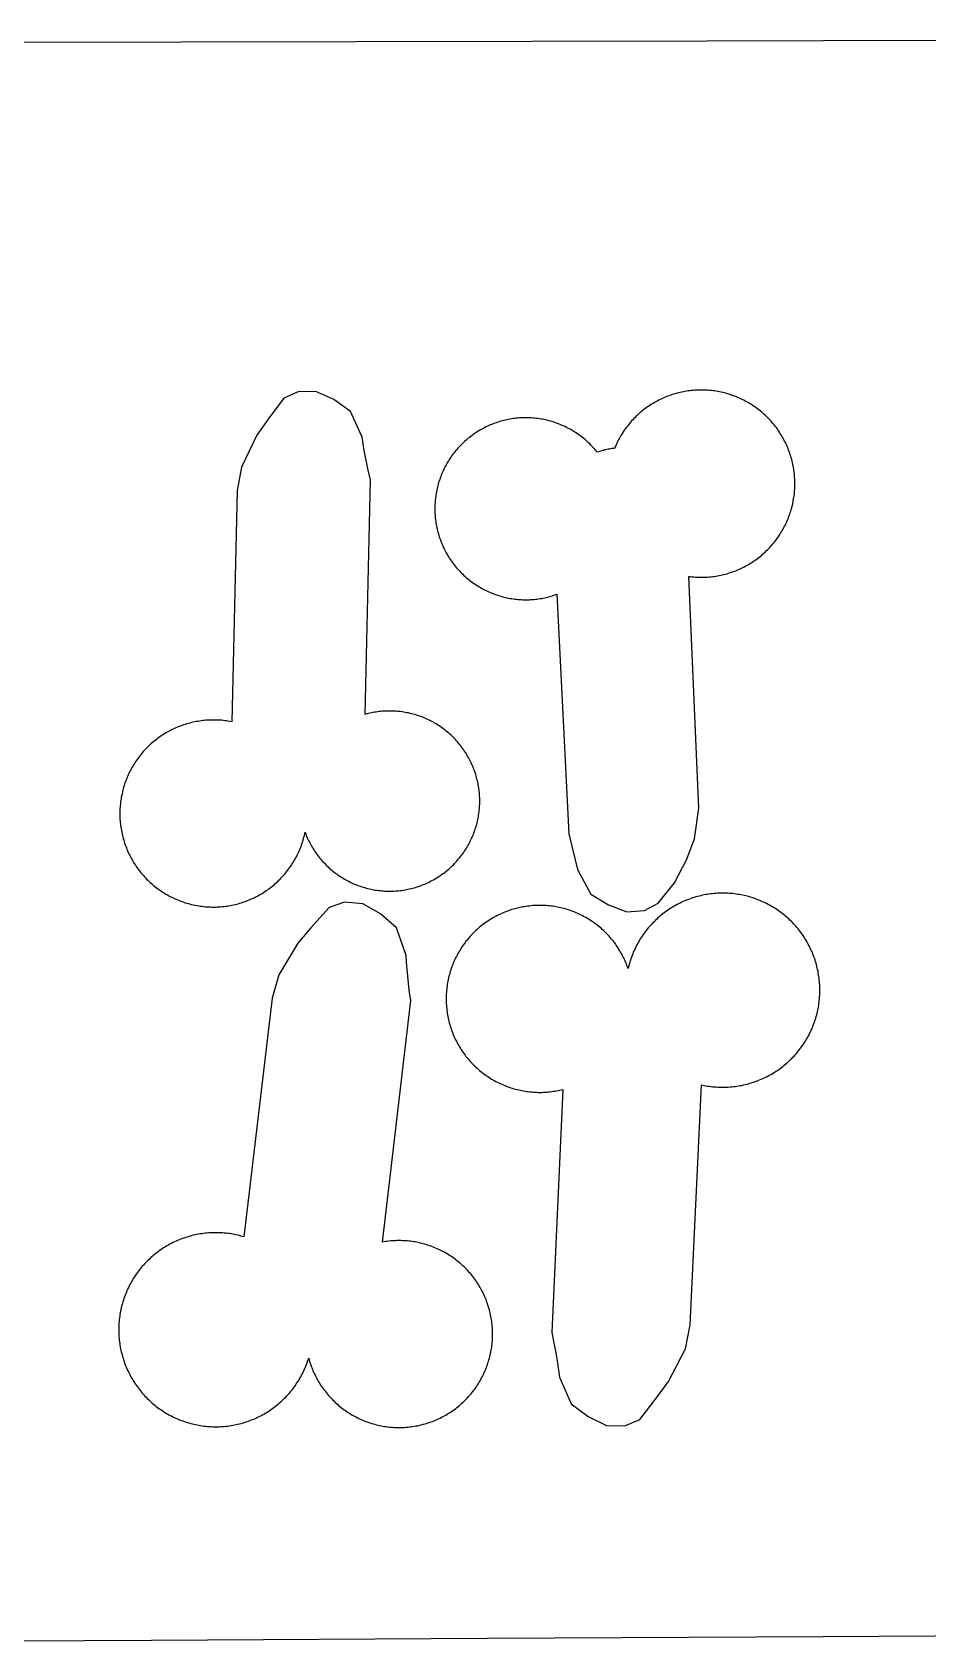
# Model space of a CAD drawing. Extents: x -246 to 246, y -104 to 199.
# Drawn here: x -125.99 to -113.7, y 133.58 to 155.68 of the extents above; entities that cross this region are included whole.
import ezdxf

# ---------------------------------------------------------------- set-up
doc = ezdxf.new("R2010")
doc.units = 0
doc.layers.add('Add_Red', color=1, linetype='Continuous')
doc.layers.add('Outline_Red', color=1, linetype='Continuous')

msp = doc.modelspace()

# ---------------------------------------------------------------- linework, layer by layer
at = {"layer": 'Add_Red'}
for points in [[(-117.585, 143.622), (-117.396, 143.721), (-117.175, 144.002), (-117.008, 144.318), (-116.9, 144.606), (-116.841, 145.03), (-116.975, 148.21), (-116.952, 148.207), (-116.93, 148.205), (-116.908, 148.203), (-116.885, 148.201), (-116.863, 148.2), (-116.84, 148.199), (-116.806, 148.199), (-116.784, 148.199), (-116.761, 148.199), (-116.739, 148.2), (-116.716, 148.202), (-116.694, 148.204), (-116.672, 148.206), (-116.649, 148.208), (-116.627, 148.211), (-116.605, 148.215), (-116.583, 148.218), (-116.561, 148.222), (-116.539, 148.227), (-116.517, 148.232), (-116.495, 148.237), (-116.473, 148.242), (-116.452, 148.248), (-116.43, 148.255), (-116.409, 148.262), (-116.387, 148.269), (-116.366, 148.276), (-116.345, 148.284), (-116.324, 148.292), (-116.304, 148.301), (-116.283, 148.31), (-116.263, 148.319), (-116.242, 148.329), (-116.222, 148.339), (-116.202, 148.349), (-116.183, 148.36), (-116.163, 148.371), (-116.144, 148.382), (-116.125, 148.394), (-116.106, 148.406), (-116.087, 148.418), (-116.069, 148.431), (-116.05, 148.444), (-116.032, 148.458), (-116.015, 148.471), (-115.997, 148.485), (-115.98, 148.499), (-115.963, 148.514), (-115.946, 148.529), (-115.929, 148.544), (-115.913, 148.56), (-115.897, 148.575), (-115.881, 148.591), (-115.866, 148.608), (-115.851, 148.624), (-115.836, 148.641), (-115.821, 148.658), (-115.807, 148.675), (-115.793, 148.693), (-115.779, 148.711), (-115.766, 148.729), (-115.753, 148.747), (-115.74, 148.765), (-115.728, 148.784), (-115.716, 148.803), (-115.704, 148.822), (-115.693, 148.841), (-115.682, 148.861), (-115.671, 148.881), (-115.661, 148.901), (-115.651, 148.921), (-115.641, 148.941), (-115.632, 148.961), (-115.623, 148.982), (-115.614, 149.003), (-115.606, 149.024), (-115.598, 149.045), (-115.59, 149.066), (-115.583, 149.087), (-115.577, 149.108), (-115.57, 149.13), (-115.564, 149.152), (-115.559, 149.173), (-115.55, 149.208), (-115.546, 149.23), (-115.542, 149.252), (-115.538, 149.274), (-115.534, 149.297), (-115.531, 149.319), (-115.528, 149.341), (-115.526, 149.363), (-115.524, 149.386), (-115.523, 149.408), (-115.522, 149.431), (-115.521, 149.453), (-115.52, 149.484), (-115.521, 149.507), (-115.521, 149.529), (-115.522, 149.552), (-115.524, 149.574), (-115.525, 149.596), (-115.527, 149.619), (-115.53, 149.641), (-115.533, 149.663), (-115.536, 149.685), (-115.54, 149.708), (-115.544, 149.73), (-115.548, 149.752), (-115.553, 149.773), (-115.559, 149.795), (-115.564, 149.817), (-115.57, 149.839), (-115.577, 149.86), (-115.583, 149.882), (-115.59, 149.903), (-115.598, 149.924), (-115.606, 149.945), (-115.614, 149.966), (-115.623, 149.987), (-115.632, 150.007), (-115.641, 150.028), (-115.651, 150.048), (-115.661, 150.068), (-115.671, 150.088), (-115.682, 150.108), (-115.693, 150.127), (-115.704, 150.146), (-115.716, 150.166), (-115.728, 150.184), (-115.74, 150.203), (-115.753, 150.222), (-115.766, 150.24), (-115.779, 150.258), (-115.793, 150.276), (-115.807, 150.293), (-115.821, 150.311), (-115.836, 150.328), (-115.851, 150.345), (-115.866, 150.361), (-115.881, 150.377), (-115.897, 150.393), (-115.913, 150.409), (-115.929, 150.425), (-115.946, 150.44), (-115.963, 150.455), (-115.98, 150.469), (-115.997, 150.483), (-116.015, 150.497), (-116.032, 150.511), (-116.05, 150.524), (-116.069, 150.537), (-116.087, 150.55), (-116.106, 150.562), (-116.125, 150.575), (-116.144, 150.586), (-116.163, 150.598), (-116.183, 150.609), (-116.202, 150.619), (-116.222, 150.63), (-116.242, 150.64), (-116.263, 150.649), (-116.283, 150.659), (-116.304, 150.668), (-116.324, 150.676), (-116.345, 150.684), (-116.366, 150.692), (-116.387, 150.7), (-116.425, 150.712), (-116.446, 150.718), (-116.468, 150.725), (-116.489, 150.73), (-116.511, 150.736), (-116.533, 150.741), (-116.555, 150.745), (-116.577, 150.749), (-116.599, 150.753), (-116.621, 150.757), (-116.644, 150.76), (-116.666, 150.762), (-116.688, 150.764), (-116.711, 150.766), (-116.733, 150.768), (-116.755, 150.769), (-116.778, 150.77), (-116.806, 150.77), (-116.828, 150.77), (-116.851, 150.769), (-116.873, 150.768), (-116.896, 150.767), (-116.918, 150.765), (-116.94, 150.763), (-116.963, 150.76), (-116.985, 150.757), (-117.007, 150.754), (-117.029, 150.75), (-117.051, 150.746), (-117.073, 150.742), (-117.095, 150.737), (-117.117, 150.732), (-117.139, 150.726), (-117.16, 150.72), (-117.182, 150.714), (-117.203, 150.707), (-117.225, 150.7), (-117.246, 150.692), (-117.267, 150.684), (-117.288, 150.676), (-117.308, 150.668), (-117.329, 150.659), (-117.349, 150.649), (-117.37, 150.64), (-117.39, 150.63), (-117.41, 150.619), (-117.429, 150.609), (-117.449, 150.598), (-117.468, 150.586), (-117.487, 150.575), (-117.506, 150.562), (-117.525, 150.55), (-117.543, 150.537), (-117.562, 150.524), (-117.58, 150.511), (-117.598, 150.497), (-117.615, 150.483), (-117.632, 150.469), (-117.649, 150.455), (-117.666, 150.44), (-117.683, 150.425), (-117.699, 150.409), (-117.715, 150.393), (-117.731, 150.377), (-117.746, 150.361), (-117.761, 150.345), (-117.776, 150.328), (-117.791, 150.311), (-117.805, 150.293), (-117.819, 150.276), (-117.833, 150.258), (-117.846, 150.24), (-117.859, 150.222), (-117.872, 150.203), (-117.884, 150.184), (-117.896, 150.166), (-117.908, 150.146), (-117.919, 150.127), (-117.93, 150.108), (-117.941, 150.088), (-117.952, 150.068), (-117.962, 150.048), (-117.971, 150.028), (-117.98, 150.007), (-117.997, 149.968), (-118.014, 149.967), (-118.032, 149.965), (-118.049, 149.962), (-118.066, 149.96), (-118.084, 149.957), (-118.101, 149.953), (-118.118, 149.95), (-118.135, 149.946), (-118.152, 149.942), (-118.169, 149.937), (-118.186, 149.932), (-118.202, 149.927), (-118.235, 149.917), (-118.248, 149.934), (-118.262, 149.95), (-118.277, 149.967), (-118.291, 149.983), (-118.306, 149.999), (-118.321, 150.015), (-118.337, 150.03), (-118.352, 150.045), (-118.368, 150.06), (-118.385, 150.075), (-118.401, 150.089), (-118.418, 150.103), (-118.435, 150.117), (-118.452, 150.13), (-118.469, 150.143), (-118.487, 150.156), (-118.505, 150.169), (-118.523, 150.181), (-118.541, 150.193), (-118.56, 150.204), (-118.578, 150.216), (-118.597, 150.227), (-118.616, 150.237), (-118.635, 150.247), (-118.655, 150.257), (-118.674, 150.267), (-118.694, 150.276), (-118.714, 150.285), (-118.734, 150.294), (-118.754, 150.302), (-118.775, 150.31), (-118.795, 150.317), (-118.816, 150.324), (-118.837, 150.331), (-118.857, 150.337), (-118.878, 150.343), (-118.899, 150.349), (-118.921, 150.354), (-118.942, 150.359), (-118.963, 150.364), (-118.985, 150.368), (-119.006, 150.372), (-119.028, 150.375), (-119.049, 150.378), (-119.071, 150.381), (-119.093, 150.383), (-119.114, 150.385), (-119.136, 150.387), (-119.158, 150.388), (-119.18, 150.389), (-119.213, 150.389), (-119.235, 150.389), (-119.257, 150.388), (-119.279, 150.387), (-119.3, 150.386), (-119.322, 150.384), (-119.344, 150.382), (-119.365, 150.38), (-119.387, 150.377), (-119.409, 150.374), (-119.43, 150.37), (-119.452, 150.366), (-119.473, 150.362), (-119.494, 150.357), (-119.515, 150.352), (-119.537, 150.346), (-119.558, 150.341), (-119.578, 150.334), (-119.599, 150.328), (-119.62, 150.321), (-119.64, 150.314), (-119.661, 150.306), (-119.681, 150.298), (-119.701, 150.29), (-119.721, 150.281), (-119.741, 150.272), (-119.761, 150.263), (-119.78, 150.253), (-119.8, 150.243), (-119.819, 150.232), (-119.838, 150.222), (-119.857, 150.21), (-119.88, 150.196), (-119.899, 150.184), (-119.917, 150.172), (-119.935, 150.16), (-119.952, 150.147), (-119.97, 150.134), (-119.987, 150.12), (-120.004, 150.107), (-120.021, 150.093), (-120.037, 150.079), (-120.054, 150.064), (-120.07, 150.049), (-120.085, 150.034), (-120.101, 150.019), (-120.116, 150.003), (-120.131, 149.987), (-120.146, 149.971), (-120.16, 149.955), (-120.174, 149.938), (-120.188, 149.921), (-120.201, 149.904), (-120.215, 149.887), (-120.227, 149.869), (-120.24, 149.851), (-120.252, 149.833), (-120.264, 149.815), (-120.276, 149.797), (-120.287, 149.778), (-120.298, 149.759), (-120.309, 149.74), (-120.319, 149.721), (-120.329, 149.701), (-120.339, 149.682), (-120.348, 149.662), (-120.357, 149.642), (-120.366, 149.622), (-120.374, 149.602), (-120.382, 149.582), (-120.389, 149.561), (-120.396, 149.541), (-120.403, 149.52), (-120.41, 149.499), (-120.416, 149.478), (-120.422, 149.457), (-120.427, 149.436), (-120.432, 149.415), (-120.437, 149.393), (-120.441, 149.372), (-120.445, 149.351), (-120.448, 149.329), (-120.451, 149.307), (-120.454, 149.286), (-120.456, 149.264), (-120.458, 149.242), (-120.46, 149.221), (-120.461, 149.199), (-120.462, 149.177), (-120.463, 149.139), (-120.462, 149.118), (-120.462, 149.096), (-120.461, 149.074), (-120.46, 149.052), (-120.458, 149.031), (-120.456, 149.009), (-120.453, 148.987), (-120.45, 148.966), (-120.447, 148.944), (-120.444, 148.923), (-120.44, 148.901), (-120.435, 148.88), (-120.431, 148.858), (-120.426, 148.837), (-120.42, 148.816), (-120.414, 148.795), (-120.408, 148.774), (-120.401, 148.753), (-120.395, 148.733), (-120.387, 148.712), (-120.38, 148.692), (-120.372, 148.671), (-120.363, 148.651), (-120.355, 148.631), (-120.346, 148.611), (-120.335, 148.59), (-120.326, 148.571), (-120.315, 148.551), (-120.305, 148.532), (-120.294, 148.513), (-120.283, 148.494), (-120.272, 148.476), (-120.26, 148.457), (-120.248, 148.439), (-120.236, 148.421), (-120.223, 148.404), (-120.21, 148.386), (-120.197, 148.369), (-120.183, 148.352), (-120.169, 148.335), (-120.155, 148.318), (-120.14, 148.302), (-120.126, 148.286), (-120.111, 148.27), (-120.095, 148.255), (-120.08, 148.239), (-120.064, 148.224), (-120.048, 148.21), (-120.031, 148.195), (-120.015, 148.181), (-119.998, 148.167), (-119.981, 148.154), (-119.964, 148.14), (-119.946, 148.128), (-119.928, 148.115), (-119.91, 148.103), (-119.892, 148.091), (-119.874, 148.079), (-119.855, 148.068), (-119.836, 148.056), (-119.817, 148.046), (-119.798, 148.035), (-119.779, 148.025), (-119.759, 148.016), (-119.74, 148.006), (-119.72, 147.997), (-119.7, 147.989), (-119.679, 147.98), (-119.659, 147.972), (-119.639, 147.965), (-119.618, 147.957), (-119.597, 147.951), (-119.577, 147.944), (-119.556, 147.938), (-119.535, 147.932), (-119.514, 147.927), (-119.492, 147.922), (-119.471, 147.917), (-119.45, 147.913), (-119.428, 147.909), (-119.407, 147.905), (-119.385, 147.902), (-119.364, 147.899), (-119.342, 147.897), (-119.32, 147.895), (-119.298, 147.893), (-119.277, 147.892), (-119.255, 147.891), (-119.213, 147.89), (-119.191, 147.89), (-119.17, 147.891), (-119.148, 147.892), (-119.126, 147.893), (-119.104, 147.895), (-119.083, 147.897), (-119.061, 147.899), (-119.039, 147.902), (-119.018, 147.905), (-118.996, 147.909), (-118.975, 147.913), (-118.953, 147.917), (-118.932, 147.922), (-118.911, 147.927), (-118.89, 147.933), (-118.869, 147.938), (-118.848, 147.945), (-118.827, 147.951), (-118.788, 147.965), (-118.625, 144.674), (-118.505, 144.186), (-118.32, 143.848), (-118.081, 143.698), (-117.828, 143.603), (-117.585, 143.622)], [(-123.47, 143.67), (-123.448, 143.671), (-123.425, 143.672), (-123.403, 143.674), (-123.38, 143.676), (-123.358, 143.678), (-123.336, 143.681), (-123.314, 143.684), (-123.292, 143.687), (-123.27, 143.691), (-123.248, 143.695), (-123.226, 143.7), (-123.204, 143.705), (-123.182, 143.71), (-123.16, 143.716), (-123.139, 143.722), (-123.117, 143.729), (-123.096, 143.736), (-123.075, 143.743), (-123.054, 143.751), (-123.033, 143.759), (-123.012, 143.767), (-122.991, 143.776), (-122.971, 143.785), (-122.951, 143.794), (-122.93, 143.804), (-122.91, 143.814), (-122.891, 143.825), (-122.871, 143.836), (-122.852, 143.847), (-122.832, 143.858), (-122.813, 143.87), (-122.794, 143.882), (-122.776, 143.895), (-122.757, 143.908), (-122.739, 143.921), (-122.721, 143.934), (-122.704, 143.948), (-122.686, 143.962), (-122.669, 143.976), (-122.652, 143.991), (-122.635, 144.006), (-122.619, 144.021), (-122.603, 144.037), (-122.587, 144.053), (-122.571, 144.069), (-122.556, 144.085), (-122.541, 144.102), (-122.526, 144.119), (-122.512, 144.136), (-122.498, 144.153), (-122.484, 144.171), (-122.47, 144.189), (-122.457, 144.207), (-122.444, 144.225), (-122.432, 144.244), (-122.42, 144.263), (-122.408, 144.282), (-122.396, 144.301), (-122.385, 144.32), (-122.374, 144.34), (-122.363, 144.36), (-122.353, 144.38), (-122.343, 144.4), (-122.334, 144.42), (-122.325, 144.44), (-122.316, 144.461), (-122.308, 144.482), (-122.299, 144.503), (-122.292, 144.524), (-122.284, 144.545), (-122.277, 144.566), (-122.271, 144.588), (-122.265, 144.609), (-122.259, 144.631), (-122.253, 144.653), (-122.248, 144.674), (-122.244, 144.696), (-122.23, 144.662), (-122.222, 144.642), (-122.213, 144.622), (-122.204, 144.602), (-122.195, 144.583), (-122.185, 144.563), (-122.175, 144.544), (-122.165, 144.525), (-122.155, 144.507), (-122.144, 144.488), (-122.132, 144.47), (-122.121, 144.451), (-122.109, 144.433), (-122.097, 144.416), (-122.084, 144.398), (-122.071, 144.381), (-122.058, 144.363), (-122.045, 144.347), (-122.031, 144.33), (-122.017, 144.313), (-122.003, 144.297), (-121.988, 144.281), (-121.973, 144.266), (-121.958, 144.25), (-121.943, 144.235), (-121.927, 144.22), (-121.911, 144.206), (-121.895, 144.191), (-121.878, 144.177), (-121.862, 144.164), (-121.845, 144.15), (-121.828, 144.137), (-121.81, 144.124), (-121.793, 144.112), (-121.775, 144.099), (-121.757, 144.088), (-121.739, 144.076), (-121.72, 144.065), (-121.702, 144.054), (-121.683, 144.043), (-121.664, 144.033), (-121.645, 144.023), (-121.626, 144.013), (-121.606, 144.004), (-121.586, 143.995), (-121.567, 143.986), (-121.547, 143.978), (-121.527, 143.97), (-121.506, 143.963), (-121.486, 143.955), (-121.465, 143.949), (-121.445, 143.942), (-121.424, 143.936), (-121.403, 143.93), (-121.382, 143.925), (-121.361, 143.92), (-121.34, 143.915), (-121.319, 143.911), (-121.298, 143.907), (-121.277, 143.903), (-121.255, 143.9), (-121.234, 143.897), (-121.213, 143.895), (-121.191, 143.893), (-121.17, 143.891), (-121.148, 143.89), (-121.126, 143.889), (-121.105, 143.888), (-121.083, 143.888), (-121.046, 143.889), (-121.024, 143.889), (-121.003, 143.891), (-120.981, 143.892), (-120.96, 143.894), (-120.938, 143.897), (-120.917, 143.899), (-120.895, 143.902), (-120.874, 143.906), (-120.853, 143.91), (-120.832, 143.914), (-120.811, 143.918), (-120.79, 143.923), (-120.769, 143.929), (-120.748, 143.934), (-120.727, 143.94), (-120.706, 143.947), (-120.686, 143.954), (-120.66, 143.963), (-120.64, 143.97), (-120.62, 143.978), (-120.6, 143.986), (-120.58, 143.995), (-120.56, 144.004), (-120.541, 144.013), (-120.522, 144.023), (-120.502, 144.033), (-120.483, 144.043), (-120.465, 144.054), (-120.446, 144.065), (-120.428, 144.076), (-120.409, 144.088), (-120.391, 144.099), (-120.374, 144.112), (-120.356, 144.124), (-120.339, 144.137), (-120.322, 144.15), (-120.305, 144.164), (-120.288, 144.177), (-120.272, 144.191), (-120.255, 144.206), (-120.24, 144.22), (-120.224, 144.235), (-120.208, 144.25), (-120.193, 144.266), (-120.178, 144.281), (-120.164, 144.297), (-120.15, 144.313), (-120.136, 144.33), (-120.122, 144.347), (-120.108, 144.363), (-120.095, 144.381), (-120.082, 144.398), (-120.07, 144.416), (-120.058, 144.433), (-120.046, 144.451), (-120.034, 144.47), (-120.023, 144.488), (-120.012, 144.507), (-120.001, 144.525), (-119.991, 144.544), (-119.981, 144.563), (-119.971, 144.583), (-119.962, 144.602), (-119.953, 144.622), (-119.944, 144.642), (-119.936, 144.662), (-119.928, 144.682), (-119.921, 144.702), (-119.914, 144.722), (-119.907, 144.743), (-119.9, 144.763), (-119.894, 144.784), (-119.888, 144.805), (-119.883, 144.826), (-119.878, 144.847), (-119.873, 144.868), (-119.869, 144.889), (-119.865, 144.91), (-119.861, 144.932), (-119.858, 144.953), (-119.855, 144.974), (-119.853, 144.996), (-119.851, 145.017), (-119.849, 145.039), (-119.848, 145.06), (-119.847, 145.082), (-119.846, 145.103), (-119.846, 145.125), (-119.846, 145.151), (-119.847, 145.172), (-119.848, 145.194), (-119.849, 145.216), (-119.851, 145.237), (-119.853, 145.259), (-119.856, 145.28), (-119.859, 145.301), (-119.862, 145.323), (-119.866, 145.344), (-119.87, 145.365), (-119.874, 145.386), (-119.879, 145.407), (-119.884, 145.428), (-119.889, 145.449), (-119.895, 145.47), (-119.901, 145.491), (-119.914, 145.528), (-119.921, 145.548), (-119.928, 145.568), (-119.936, 145.588), (-119.944, 145.608), (-119.953, 145.628), (-119.962, 145.648), (-119.971, 145.667), (-119.981, 145.687), (-119.991, 145.706), (-120.001, 145.725), (-120.012, 145.744), (-120.023, 145.762), (-120.034, 145.781), (-120.046, 145.799), (-120.058, 145.817), (-120.07, 145.835), (-120.082, 145.852), (-120.095, 145.869), (-120.108, 145.887), (-120.122, 145.904), (-120.136, 145.92), (-120.15, 145.937), (-120.164, 145.953), (-120.178, 145.969), (-120.193, 145.984), (-120.208, 146), (-120.224, 146.015), (-120.24, 146.03), (-120.255, 146.044), (-120.272, 146.059), (-120.288, 146.073), (-120.305, 146.086), (-120.322, 146.1), (-120.339, 146.113), (-120.356, 146.126), (-120.374, 146.138), (-120.391, 146.151), (-120.409, 146.162), (-120.428, 146.174), (-120.446, 146.185), (-120.465, 146.196), (-120.483, 146.207), (-120.502, 146.217), (-120.522, 146.227), (-120.541, 146.237), (-120.56, 146.246), (-120.58, 146.255), (-120.6, 146.264), (-120.62, 146.272), (-120.64, 146.28), (-120.66, 146.287), (-120.68, 146.295), (-120.701, 146.302), (-120.722, 146.308), (-120.742, 146.314), (-120.763, 146.32), (-120.784, 146.325), (-120.805, 146.33), (-120.826, 146.335), (-120.847, 146.339), (-120.868, 146.343), (-120.89, 146.347), (-120.911, 146.35), (-120.932, 146.353), (-120.954, 146.355), (-120.975, 146.357), (-120.997, 146.359), (-121.018, 146.36), (-121.04, 146.361), (-121.062, 146.362), (-121.083, 146.362), (-121.119, 146.362), (-121.141, 146.361), (-121.162, 146.36), (-121.184, 146.358), (-121.205, 146.356), (-121.227, 146.354), (-121.248, 146.351), (-121.269, 146.348), (-121.291, 146.345), (-121.312, 146.341), (-121.333, 146.337), (-121.354, 146.332), (-121.375, 146.327), (-121.396, 146.322), (-121.417, 146.316), (-121.344, 149.535), (-121.377, 149.67), (-121.397, 149.76), (-121.415, 149.85), (-121.431, 149.941), (-121.446, 150.032), (-121.46, 150.123), (-121.622, 150.473), (-121.85, 150.638), (-122.096, 150.75), (-122.34, 150.747), (-122.535, 150.66), (-122.75, 150.37), (-122.904, 150.15), (-123.116, 149.71), (-123.174, 149.392), (-123.25, 146.214), (-123.279, 146.219), (-123.301, 146.223), (-123.323, 146.226), (-123.345, 146.229), (-123.368, 146.231), (-123.39, 146.234), (-123.412, 146.235), (-123.435, 146.237), (-123.457, 146.238), (-123.479, 146.238), (-123.502, 146.238), (-123.538, 146.238), (-123.56, 146.237), (-123.582, 146.236), (-123.605, 146.234), (-123.627, 146.232), (-123.649, 146.23), (-123.672, 146.227), (-123.694, 146.224), (-123.716, 146.22), (-123.738, 146.217), (-123.76, 146.212), (-123.782, 146.208), (-123.804, 146.202), (-123.825, 146.197), (-123.847, 146.191), (-123.869, 146.185), (-123.89, 146.178), (-123.911, 146.171), (-123.933, 146.164), (-123.954, 146.156), (-123.975, 146.148), (-123.995, 146.14), (-124.016, 146.131), (-124.036, 146.122), (-124.057, 146.112), (-124.077, 146.103), (-124.097, 146.092), (-124.117, 146.082), (-124.136, 146.071), (-124.155, 146.06), (-124.175, 146.048), (-124.194, 146.036), (-124.212, 146.024), (-124.231, 146.011), (-124.249, 145.998), (-124.267, 145.985), (-124.285, 145.972), (-124.303, 145.958), (-124.32, 145.944), (-124.338, 145.929), (-124.354, 145.915), (-124.371, 145.9), (-124.387, 145.884), (-124.403, 145.869), (-124.419, 145.853), (-124.435, 145.837), (-124.45, 145.82), (-124.465, 145.804), (-124.48, 145.787), (-124.494, 145.769), (-124.508, 145.752), (-124.522, 145.734), (-124.535, 145.716), (-124.549, 145.698), (-124.561, 145.68), (-124.574, 145.661), (-124.586, 145.642), (-124.598, 145.623), (-124.609, 145.604), (-124.621, 145.585), (-124.631, 145.565), (-124.642, 145.545), (-124.652, 145.525), (-124.662, 145.505), (-124.671, 145.485), (-124.68, 145.464), (-124.689, 145.444), (-124.697, 145.423), (-124.705, 145.402), (-124.713, 145.381), (-124.72, 145.36), (-124.727, 145.338), (-124.734, 145.317), (-124.74, 145.295), (-124.746, 145.274), (-124.751, 145.252), (-124.756, 145.23), (-124.761, 145.208), (-124.767, 145.177), (-124.77, 145.155), (-124.774, 145.133), (-124.776, 145.111), (-124.779, 145.088), (-124.781, 145.066), (-124.783, 145.044), (-124.784, 145.021), (-124.785, 144.999), (-124.786, 144.977), (-124.786, 144.954), (-124.786, 144.92), (-124.785, 144.898), (-124.784, 144.876), (-124.782, 144.853), (-124.78, 144.831), (-124.778, 144.809), (-124.775, 144.786), (-124.772, 144.764), (-124.768, 144.742), (-124.764, 144.72), (-124.76, 144.698), (-124.756, 144.676), (-124.751, 144.654), (-124.745, 144.632), (-124.739, 144.611), (-124.733, 144.589), (-124.727, 144.568), (-124.72, 144.547), (-124.712, 144.525), (-124.705, 144.504), (-124.697, 144.483), (-124.688, 144.463), (-124.679, 144.442), (-124.67, 144.421), (-124.661, 144.401), (-124.651, 144.381), (-124.641, 144.361), (-124.63, 144.341), (-124.619, 144.322), (-124.608, 144.302), (-124.597, 144.283), (-124.585, 144.264), (-124.573, 144.245), (-124.56, 144.227), (-124.547, 144.208), (-124.534, 144.19), (-124.521, 144.172), (-124.507, 144.155), (-124.493, 144.137), (-124.478, 144.12), (-124.463, 144.103), (-124.448, 144.086), (-124.433, 144.07), (-124.418, 144.054), (-124.402, 144.038), (-124.386, 144.023), (-124.369, 144.007), (-124.353, 143.992), (-124.336, 143.978), (-124.319, 143.963), (-124.301, 143.949), (-124.283, 143.935), (-124.266, 143.922), (-124.247, 143.909), (-124.229, 143.896), (-124.21, 143.883), (-124.192, 143.871), (-124.173, 143.859), (-124.153, 143.848), (-124.134, 143.836), (-124.114, 143.826), (-124.095, 143.815), (-124.075, 143.805), (-124.054, 143.795), (-124.034, 143.786), (-124.014, 143.776), (-123.993, 143.768), (-123.972, 143.759), (-123.951, 143.751), (-123.93, 143.744), (-123.909, 143.736), (-123.888, 143.729), (-123.866, 143.723), (-123.845, 143.717), (-123.823, 143.711), (-123.801, 143.705), (-123.78, 143.7), (-123.758, 143.696), (-123.725, 143.689), (-123.703, 143.686), (-123.68, 143.682), (-123.658, 143.68), (-123.636, 143.677), (-123.614, 143.675), (-123.591, 143.673), (-123.569, 143.672), (-123.547, 143.671), (-123.524, 143.67), (-123.502, 143.67), (-123.47, 143.67)], [(-120.924, 136.522), (-120.901, 136.523), (-120.879, 136.524), (-120.856, 136.526), (-120.834, 136.527), (-120.812, 136.53), (-120.79, 136.532), (-120.767, 136.535), (-120.745, 136.539), (-120.723, 136.543), (-120.701, 136.547), (-120.679, 136.552), (-120.657, 136.557), (-120.621, 136.566), (-120.6, 136.572), (-120.578, 136.578), (-120.557, 136.585), (-120.536, 136.592), (-120.515, 136.599), (-120.494, 136.607), (-120.473, 136.615), (-120.452, 136.624), (-120.431, 136.633), (-120.411, 136.642), (-120.391, 136.652), (-120.371, 136.662), (-120.351, 136.672), (-120.331, 136.683), (-120.312, 136.694), (-120.292, 136.705), (-120.273, 136.717), (-120.254, 136.729), (-120.236, 136.741), (-120.217, 136.754), (-120.199, 136.767), (-120.181, 136.78), (-120.163, 136.794), (-120.146, 136.808), (-120.128, 136.822), (-120.111, 136.837), (-120.095, 136.852), (-120.078, 136.867), (-120.062, 136.882), (-120.046, 136.898), (-120.03, 136.914), (-120.015, 136.93), (-120, 136.947), (-119.985, 136.963), (-119.97, 136.98), (-119.956, 136.998), (-119.942, 137.015), (-119.928, 137.033), (-119.915, 137.051), (-119.902, 137.069), (-119.889, 137.088), (-119.877, 137.106), (-119.865, 137.125), (-119.853, 137.144), (-119.842, 137.164), (-119.831, 137.183), (-119.82, 137.203), (-119.81, 137.223), (-119.8, 137.243), (-119.79, 137.263), (-119.781, 137.283), (-119.772, 137.304), (-119.763, 137.325), (-119.755, 137.346), (-119.747, 137.366), (-119.74, 137.388), (-119.733, 137.409), (-119.726, 137.43), (-119.72, 137.452), (-119.714, 137.473), (-119.708, 137.495), (-119.703, 137.517), (-119.698, 137.539), (-119.694, 137.561), (-119.689, 137.583), (-119.686, 137.605), (-119.682, 137.627), (-119.679, 137.649), (-119.677, 137.671), (-119.675, 137.694), (-119.673, 137.716), (-119.672, 137.738), (-119.671, 137.761), (-119.67, 137.783), (-119.67, 137.806), (-119.671, 137.846), (-119.671, 137.868), (-119.673, 137.891), (-119.674, 137.913), (-119.676, 137.935), (-119.679, 137.958), (-119.682, 137.98), (-119.685, 138.002), (-119.689, 138.024), (-119.693, 138.046), (-119.697, 138.068), (-119.703, 138.094), (-119.708, 138.116), (-119.714, 138.138), (-119.72, 138.159), (-119.726, 138.181), (-119.733, 138.202), (-119.74, 138.223), (-119.747, 138.245), (-119.755, 138.266), (-119.763, 138.286), (-119.772, 138.307), (-119.781, 138.328), (-119.79, 138.348), (-119.8, 138.368), (-119.81, 138.388), (-119.82, 138.408), (-119.831, 138.428), (-119.842, 138.447), (-119.853, 138.467), (-119.865, 138.486), (-119.877, 138.505), (-119.889, 138.523), (-119.902, 138.542), (-119.915, 138.56), (-119.928, 138.578), (-119.942, 138.596), (-119.956, 138.613), (-119.97, 138.631), (-119.985, 138.648), (-120, 138.664), (-120.015, 138.681), (-120.03, 138.697), (-120.046, 138.713), (-120.062, 138.729), (-120.078, 138.744), (-120.095, 138.759), (-120.111, 138.774), (-120.128, 138.789), (-120.146, 138.803), (-120.163, 138.817), (-120.181, 138.831), (-120.199, 138.844), (-120.217, 138.857), (-120.236, 138.87), (-120.254, 138.882), (-120.273, 138.894), (-120.292, 138.906), (-120.312, 138.917), (-120.331, 138.928), (-120.351, 138.939), (-120.371, 138.949), (-120.391, 138.959), (-120.411, 138.969), (-120.431, 138.978), (-120.452, 138.987), (-120.473, 138.996), (-120.494, 139.004), (-120.515, 139.012), (-120.536, 139.019), (-120.557, 139.026), (-120.578, 139.033), (-120.6, 139.039), (-120.621, 139.045), (-120.643, 139.051), (-120.665, 139.056), (-120.687, 139.061), (-120.709, 139.066), (-120.731, 139.07), (-120.753, 139.073), (-120.775, 139.077), (-120.797, 139.08), (-120.819, 139.082), (-120.842, 139.084), (-120.864, 139.086), (-120.886, 139.087), (-120.909, 139.088), (-120.931, 139.089), (-120.954, 139.089), (-120.982, 139.089), (-121.004, 139.088), (-121.027, 139.087), (-121.049, 139.086), (-121.071, 139.084), (-121.094, 139.082), (-121.116, 139.079), (-121.138, 139.076), (-121.16, 139.072), (-121.182, 139.069), (-120.793, 142.387), (-120.814, 142.529), (-120.825, 142.624), (-120.835, 142.719), (-120.843, 142.815), (-120.85, 142.91), (-120.855, 143.006), (-120.988, 143.383), (-121.208, 143.575), (-121.451, 143.715), (-121.703, 143.736), (-121.913, 143.665), (-122.163, 143.386), (-122.344, 143.174), (-122.606, 142.74), (-122.697, 142.417), (-123.086, 139.141), (-123.124, 139.152), (-123.146, 139.158), (-123.169, 139.164), (-123.192, 139.169), (-123.215, 139.173), (-123.237, 139.177), (-123.26, 139.181), (-123.283, 139.185), (-123.306, 139.188), (-123.33, 139.19), (-123.353, 139.193), (-123.376, 139.194), (-123.399, 139.196), (-123.422, 139.197), (-123.446, 139.198), (-123.469, 139.198), (-123.497, 139.197), (-123.52, 139.197), (-123.543, 139.196), (-123.566, 139.194), (-123.59, 139.192), (-123.613, 139.19), (-123.636, 139.187), (-123.659, 139.184), (-123.682, 139.181), (-123.705, 139.177), (-123.728, 139.172), (-123.75, 139.168), (-123.773, 139.162), (-123.796, 139.157), (-123.818, 139.151), (-123.841, 139.145), (-123.863, 139.138), (-123.885, 139.131), (-123.907, 139.124), (-123.929, 139.116), (-123.951, 139.108), (-123.972, 139.099), (-123.994, 139.09), (-124.015, 139.081), (-124.036, 139.071), (-124.057, 139.061), (-124.078, 139.05), (-124.099, 139.04), (-124.119, 139.028), (-124.139, 139.017), (-124.159, 139.005), (-124.179, 138.993), (-124.199, 138.98), (-124.218, 138.967), (-124.237, 138.954), (-124.256, 138.94), (-124.275, 138.927), (-124.293, 138.912), (-124.311, 138.898), (-124.329, 138.883), (-124.347, 138.868), (-124.364, 138.852), (-124.381, 138.836), (-124.398, 138.82), (-124.414, 138.804), (-124.431, 138.787), (-124.447, 138.77), (-124.462, 138.753), (-124.478, 138.736), (-124.493, 138.718), (-124.507, 138.7), (-124.522, 138.682), (-124.536, 138.663), (-124.55, 138.645), (-124.563, 138.626), (-124.576, 138.606), (-124.589, 138.587), (-124.601, 138.567), (-124.614, 138.547), (-124.625, 138.527), (-124.637, 138.507), (-124.648, 138.487), (-124.658, 138.466), (-124.669, 138.445), (-124.679, 138.424), (-124.688, 138.403), (-124.697, 138.381), (-124.706, 138.36), (-124.715, 138.338), (-124.723, 138.316), (-124.73, 138.294), (-124.738, 138.272), (-124.745, 138.25), (-124.756, 138.21), (-124.762, 138.187), (-124.767, 138.165), (-124.772, 138.142), (-124.777, 138.119), (-124.781, 138.096), (-124.785, 138.074), (-124.788, 138.051), (-124.792, 138.027), (-124.794, 138.004), (-124.796, 137.981), (-124.798, 137.958), (-124.8, 137.935), (-124.801, 137.912), (-124.801, 137.888), (-124.801, 137.865), (-124.801, 137.839), (-124.801, 137.816), (-124.799, 137.793), (-124.798, 137.77), (-124.796, 137.746), (-124.794, 137.723), (-124.791, 137.7), (-124.788, 137.677), (-124.785, 137.654), (-124.781, 137.631), (-124.776, 137.608), (-124.772, 137.585), (-124.767, 137.563), (-124.761, 137.54), (-124.755, 137.518), (-124.749, 137.495), (-124.742, 137.473), (-124.735, 137.451), (-124.728, 137.429), (-124.72, 137.407), (-124.712, 137.385), (-124.703, 137.363), (-124.695, 137.342), (-124.685, 137.321), (-124.675, 137.3), (-124.665, 137.279), (-124.655, 137.258), (-124.644, 137.237), (-124.633, 137.217), (-124.622, 137.197), (-124.61, 137.176), (-124.598, 137.157), (-124.585, 137.137), (-124.572, 137.118), (-124.559, 137.099), (-124.545, 137.08), (-124.532, 137.061), (-124.517, 137.043), (-124.503, 137.024), (-124.488, 137.006), (-124.473, 136.989), (-124.457, 136.971), (-124.442, 136.954), (-124.426, 136.937), (-124.409, 136.921), (-124.393, 136.905), (-124.376, 136.889), (-124.359, 136.873), (-124.341, 136.858), (-124.323, 136.843), (-124.305, 136.828), (-124.287, 136.813), (-124.269, 136.799), (-124.25, 136.785), (-124.231, 136.772), (-124.212, 136.759), (-124.192, 136.746), (-124.173, 136.734), (-124.153, 136.721), (-124.133, 136.71), (-124.113, 136.698), (-124.092, 136.687), (-124.071, 136.677), (-124.051, 136.666), (-124.03, 136.656), (-124.008, 136.647), (-123.987, 136.637), (-123.966, 136.629), (-123.944, 136.62), (-123.922, 136.612), (-123.9, 136.604), (-123.878, 136.597), (-123.856, 136.59), (-123.814, 136.578), (-123.791, 136.572), (-123.769, 136.567), (-123.746, 136.562), (-123.723, 136.557), (-123.7, 136.553), (-123.677, 136.549), (-123.654, 136.545), (-123.631, 136.542), (-123.608, 136.54), (-123.585, 136.538), (-123.562, 136.536), (-123.539, 136.534), (-123.515, 136.533), (-123.492, 136.533), (-123.469, 136.532), (-123.445, 136.533), (-123.422, 136.533), (-123.399, 136.534), (-123.375, 136.536), (-123.352, 136.538), (-123.329, 136.54), (-123.306, 136.542), (-123.283, 136.545), (-123.26, 136.549), (-123.237, 136.553), (-123.214, 136.557), (-123.191, 136.562), (-123.169, 136.567), (-123.146, 136.572), (-123.123, 136.578), (-123.101, 136.584), (-123.079, 136.591), (-123.056, 136.598), (-123.034, 136.605), (-123.013, 136.613), (-122.991, 136.621), (-122.969, 136.63), (-122.948, 136.639), (-122.926, 136.648), (-122.905, 136.658), (-122.884, 136.668), (-122.863, 136.678), (-122.843, 136.689), (-122.822, 136.7), (-122.802, 136.711), (-122.782, 136.723), (-122.762, 136.735), (-122.743, 136.748), (-122.723, 136.761), (-122.704, 136.774), (-122.685, 136.787), (-122.666, 136.801), (-122.648, 136.815), (-122.63, 136.83), (-122.612, 136.845), (-122.594, 136.86), (-122.577, 136.875), (-122.56, 136.891), (-122.543, 136.907), (-122.526, 136.923), (-122.51, 136.94), (-122.494, 136.957), (-122.478, 136.974), (-122.463, 136.991), (-122.448, 137.009), (-122.433, 137.027), (-122.418, 137.045), (-122.404, 137.064), (-122.39, 137.082), (-122.377, 137.101), (-122.364, 137.12), (-122.351, 137.14), (-122.338, 137.159), (-122.326, 137.179), (-122.314, 137.199), (-122.303, 137.219), (-122.292, 137.24), (-122.281, 137.261), (-122.271, 137.281), (-122.261, 137.302), (-122.251, 137.324), (-122.242, 137.345), (-122.233, 137.366), (-122.224, 137.388), (-122.216, 137.41), (-122.209, 137.432), (-122.201, 137.454), (-122.194, 137.476), (-122.188, 137.452), (-122.181, 137.43), (-122.174, 137.409), (-122.167, 137.388), (-122.16, 137.366), (-122.152, 137.346), (-122.144, 137.325), (-122.135, 137.304), (-122.126, 137.283), (-122.117, 137.263), (-122.107, 137.243), (-122.097, 137.223), (-122.087, 137.203), (-122.076, 137.183), (-122.065, 137.164), (-122.054, 137.144), (-122.042, 137.125), (-122.03, 137.106), (-122.018, 137.088), (-122.005, 137.069), (-121.992, 137.051), (-121.979, 137.033), (-121.965, 137.015), (-121.951, 136.998), (-121.937, 136.98), (-121.922, 136.963), (-121.908, 136.947), (-121.892, 136.93), (-121.877, 136.914), (-121.861, 136.898), (-121.845, 136.882), (-121.829, 136.867), (-121.813, 136.852), (-121.796, 136.837), (-121.779, 136.822), (-121.761, 136.808), (-121.744, 136.794), (-121.726, 136.78), (-121.708, 136.767), (-121.69, 136.754), (-121.671, 136.741), (-121.653, 136.729), (-121.634, 136.717), (-121.615, 136.705), (-121.595, 136.694), (-121.576, 136.683), (-121.556, 136.672), (-121.536, 136.662), (-121.516, 136.652), (-121.496, 136.642), (-121.476, 136.633), (-121.455, 136.624), (-121.434, 136.615), (-121.414, 136.607), (-121.393, 136.599), (-121.372, 136.592), (-121.35, 136.585), (-121.329, 136.578), (-121.307, 136.572), (-121.286, 136.566), (-121.264, 136.56), (-121.242, 136.555), (-121.22, 136.55), (-121.199, 136.545), (-121.176, 136.541), (-121.154, 136.538), (-121.132, 136.534), (-121.11, 136.531), (-121.088, 136.529), (-121.065, 136.527), (-121.043, 136.525), (-121.021, 136.524), (-120.998, 136.523), (-120.976, 136.522), (-120.954, 136.522), (-120.924, 136.522)], [(-117.649, 136.632), (-117.42, 136.928), (-117.255, 137.152), (-117.024, 137.604), (-116.956, 137.933), (-116.802, 141.228), (-116.765, 141.22), (-116.742, 141.216), (-116.719, 141.212), (-116.696, 141.209), (-116.673, 141.206), (-116.65, 141.203), (-116.626, 141.201), (-116.603, 141.199), (-116.58, 141.197), (-116.557, 141.196), (-116.533, 141.196), (-116.51, 141.196), (-116.48, 141.196), (-116.457, 141.197), (-116.434, 141.198), (-116.411, 141.199), (-116.388, 141.201), (-116.364, 141.204), (-116.341, 141.206), (-116.318, 141.209), (-116.295, 141.213), (-116.272, 141.217), (-116.25, 141.221), (-116.227, 141.226), (-116.204, 141.231), (-116.182, 141.237), (-116.159, 141.243), (-116.137, 141.249), (-116.114, 141.256), (-116.092, 141.263), (-116.07, 141.27), (-116.048, 141.278), (-116.027, 141.286), (-116.005, 141.295), (-115.984, 141.304), (-115.962, 141.313), (-115.941, 141.323), (-115.92, 141.333), (-115.899, 141.344), (-115.879, 141.355), (-115.858, 141.366), (-115.838, 141.377), (-115.818, 141.389), (-115.799, 141.402), (-115.779, 141.414), (-115.76, 141.427), (-115.741, 141.44), (-115.722, 141.454), (-115.703, 141.468), (-115.685, 141.482), (-115.666, 141.497), (-115.649, 141.512), (-115.631, 141.527), (-115.614, 141.542), (-115.597, 141.558), (-115.58, 141.574), (-115.563, 141.591), (-115.547, 141.607), (-115.531, 141.624), (-115.516, 141.641), (-115.5, 141.659), (-115.485, 141.677), (-115.47, 141.695), (-115.456, 141.713), (-115.442, 141.731), (-115.428, 141.75), (-115.415, 141.769), (-115.402, 141.788), (-115.389, 141.808), (-115.377, 141.828), (-115.365, 141.847), (-115.353, 141.868), (-115.342, 141.888), (-115.331, 141.908), (-115.32, 141.929), (-115.31, 141.95), (-115.3, 141.971), (-115.29, 141.992), (-115.281, 142.013), (-115.272, 142.035), (-115.264, 142.057), (-115.256, 142.079), (-115.248, 142.101), (-115.241, 142.123), (-115.234, 142.145), (-115.227, 142.167), (-115.221, 142.19), (-115.216, 142.212), (-115.21, 142.235), (-115.202, 142.274), (-115.198, 142.297), (-115.194, 142.32), (-115.191, 142.343), (-115.187, 142.366), (-115.185, 142.389), (-115.183, 142.412), (-115.181, 142.435), (-115.179, 142.458), (-115.178, 142.482), (-115.178, 142.505), (-115.178, 142.528), (-115.178, 142.556), (-115.179, 142.579), (-115.18, 142.602), (-115.181, 142.626), (-115.183, 142.649), (-115.185, 142.672), (-115.188, 142.695), (-115.191, 142.718), (-115.195, 142.741), (-115.199, 142.764), (-115.203, 142.787), (-115.208, 142.81), (-115.213, 142.832), (-115.218, 142.855), (-115.224, 142.877), (-115.23, 142.9), (-115.237, 142.922), (-115.244, 142.944), (-115.252, 142.966), (-115.259, 142.988), (-115.268, 143.01), (-115.276, 143.032), (-115.285, 143.053), (-115.295, 143.074), (-115.304, 143.095), (-115.314, 143.116), (-115.325, 143.137), (-115.336, 143.158), (-115.347, 143.178), (-115.358, 143.198), (-115.37, 143.218), (-115.382, 143.238), (-115.395, 143.258), (-115.408, 143.277), (-115.421, 143.296), (-115.435, 143.315), (-115.449, 143.334), (-115.463, 143.352), (-115.477, 143.37), (-115.492, 143.388), (-115.507, 143.406), (-115.523, 143.423), (-115.539, 143.44), (-115.555, 143.457), (-115.571, 143.474), (-115.588, 143.49), (-115.605, 143.506), (-115.622, 143.521), (-115.639, 143.537), (-115.657, 143.552), (-115.675, 143.567), (-115.693, 143.581), (-115.712, 143.595), (-115.73, 143.609), (-115.749, 143.622), (-115.769, 143.635), (-115.788, 143.648), (-115.808, 143.661), (-115.828, 143.673), (-115.848, 143.684), (-115.868, 143.696), (-115.888, 143.707), (-115.909, 143.718), (-115.93, 143.728), (-115.951, 143.738), (-115.972, 143.747), (-115.994, 143.757), (-116.015, 143.765), (-116.037, 143.774), (-116.059, 143.782), (-116.081, 143.79), (-116.103, 143.797), (-116.125, 143.804), (-116.147, 143.81), (-116.17, 143.817), (-116.192, 143.822), (-116.215, 143.828), (-116.256, 143.836), (-116.279, 143.841), (-116.302, 143.844), (-116.325, 143.848), (-116.348, 143.851), (-116.371, 143.854), (-116.394, 143.856), (-116.417, 143.858), (-116.44, 143.859), (-116.464, 143.86), (-116.487, 143.861), (-116.51, 143.861), (-116.536, 143.861), (-116.559, 143.86), (-116.582, 143.859), (-116.606, 143.857), (-116.629, 143.856), (-116.652, 143.853), (-116.675, 143.851), (-116.698, 143.848), (-116.721, 143.844), (-116.744, 143.84), (-116.767, 143.836), (-116.79, 143.831), (-116.812, 143.826), (-116.835, 143.821), (-116.857, 143.815), (-116.88, 143.809), (-116.902, 143.802), (-116.924, 143.795), (-116.946, 143.787), (-116.968, 143.78), (-116.99, 143.771), (-117.012, 143.763), (-117.033, 143.754), (-117.054, 143.745), (-117.076, 143.735), (-117.097, 143.725), (-117.117, 143.715), (-117.138, 143.704), (-117.158, 143.693), (-117.179, 143.681), (-117.199, 143.669), (-117.218, 143.657), (-117.238, 143.645), (-117.257, 143.632), (-117.277, 143.618), (-117.295, 143.605), (-117.314, 143.591), (-117.333, 143.577), (-117.351, 143.562), (-117.369, 143.548), (-117.386, 143.532), (-117.404, 143.517), (-117.421, 143.501), (-117.438, 143.485), (-117.454, 143.469), (-117.47, 143.452), (-117.486, 143.435), (-117.502, 143.418), (-117.518, 143.401), (-117.533, 143.383), (-117.547, 143.365), (-117.562, 143.347), (-117.576, 143.328), (-117.59, 143.31), (-117.603, 143.291), (-117.616, 143.271), (-117.629, 143.252), (-117.642, 143.232), (-117.654, 143.213), (-117.665, 143.192), (-117.677, 143.172), (-117.688, 143.152), (-117.699, 143.131), (-117.709, 143.11), (-117.719, 143.089), (-117.729, 143.068), (-117.738, 143.047), (-117.747, 143.025), (-117.755, 143.004), (-117.763, 142.982), (-117.771, 142.96), (-117.778, 142.938), (-117.785, 142.916), (-117.792, 142.893), (-117.798, 142.871), (-117.804, 142.848), (-117.809, 142.826), (-117.817, 142.848), (-117.825, 142.869), (-117.833, 142.89), (-117.842, 142.91), (-117.851, 142.931), (-117.86, 142.951), (-117.87, 142.971), (-117.88, 142.992), (-117.89, 143.011), (-117.901, 143.031), (-117.912, 143.051), (-117.923, 143.07), (-117.935, 143.089), (-117.947, 143.108), (-117.959, 143.127), (-117.972, 143.145), (-117.985, 143.163), (-117.998, 143.181), (-118.012, 143.199), (-118.026, 143.217), (-118.04, 143.234), (-118.055, 143.251), (-118.069, 143.268), (-118.084, 143.284), (-118.1, 143.3), (-118.116, 143.316), (-118.132, 143.332), (-118.148, 143.348), (-118.164, 143.363), (-118.181, 143.378), (-118.198, 143.392), (-118.215, 143.406), (-118.233, 143.42), (-118.251, 143.434), (-118.269, 143.447), (-118.287, 143.46), (-118.305, 143.473), (-118.324, 143.485), (-118.343, 143.497), (-118.362, 143.509), (-118.381, 143.52), (-118.401, 143.531), (-118.421, 143.542), (-118.441, 143.552), (-118.461, 143.562), (-118.481, 143.572), (-118.501, 143.581), (-118.522, 143.59), (-118.542, 143.599), (-118.563, 143.607), (-118.584, 143.615), (-118.605, 143.622), (-118.627, 143.63), (-118.648, 143.636), (-118.669, 143.643), (-118.691, 143.649), (-118.713, 143.654), (-118.735, 143.659), (-118.756, 143.664), (-118.778, 143.669), (-118.8, 143.673), (-118.822, 143.677), (-118.845, 143.68), (-118.867, 143.683), (-118.889, 143.685), (-118.911, 143.687), (-118.934, 143.689), (-118.956, 143.691), (-118.979, 143.692), (-119.001, 143.692), (-119.023, 143.692), (-119.055, 143.692), (-119.077, 143.691), (-119.1, 143.69), (-119.122, 143.689), (-119.144, 143.687), (-119.167, 143.684), (-119.189, 143.682), (-119.211, 143.679), (-119.233, 143.675), (-119.255, 143.671), (-119.277, 143.667), (-119.299, 143.662), (-119.321, 143.657), (-119.343, 143.652), (-119.365, 143.646), (-119.386, 143.64), (-119.408, 143.634), (-119.441, 143.622), (-119.462, 143.615), (-119.483, 143.607), (-119.504, 143.599), (-119.525, 143.59), (-119.545, 143.581), (-119.566, 143.572), (-119.586, 143.562), (-119.606, 143.552), (-119.626, 143.542), (-119.646, 143.531), (-119.665, 143.52), (-119.684, 143.509), (-119.704, 143.497), (-119.722, 143.485), (-119.741, 143.473), (-119.76, 143.46), (-119.778, 143.447), (-119.796, 143.434), (-119.814, 143.42), (-119.831, 143.406), (-119.848, 143.392), (-119.865, 143.378), (-119.882, 143.363), (-119.899, 143.348), (-119.915, 143.332), (-119.931, 143.316), (-119.947, 143.3), (-119.962, 143.284), (-119.977, 143.268), (-119.992, 143.251), (-120.007, 143.234), (-120.021, 143.217), (-120.035, 143.199), (-120.048, 143.181), (-120.062, 143.163), (-120.075, 143.145), (-120.088, 143.127), (-120.1, 143.108), (-120.112, 143.089), (-120.124, 143.07), (-120.135, 143.051), (-120.146, 143.031), (-120.157, 143.011), (-120.167, 142.992), (-120.177, 142.971), (-120.187, 142.951), (-120.196, 142.931), (-120.205, 142.91), (-120.214, 142.89), (-120.222, 142.869), (-120.23, 142.848), (-120.237, 142.827), (-120.244, 142.805), (-120.251, 142.784), (-120.257, 142.763), (-120.263, 142.741), (-120.269, 142.719), (-120.274, 142.697), (-120.279, 142.676), (-120.283, 142.654), (-120.287, 142.632), (-120.291, 142.61), (-120.294, 142.587), (-120.297, 142.565), (-120.3, 142.543), (-120.302, 142.521), (-120.304, 142.498), (-120.305, 142.476), (-120.306, 142.454), (-120.307, 142.431), (-120.307, 142.409), (-120.306, 142.367), (-120.305, 142.344), (-120.304, 142.322), (-120.302, 142.3), (-120.3, 142.277), (-120.298, 142.255), (-120.295, 142.233), (-120.292, 142.211), (-120.288, 142.189), (-120.284, 142.166), (-120.279, 142.145), (-120.275, 142.123), (-120.27, 142.101), (-120.264, 142.079), (-120.258, 142.058), (-120.251, 142.033), (-120.244, 142.012), (-120.237, 141.991), (-120.23, 141.97), (-120.222, 141.949), (-120.214, 141.928), (-120.205, 141.907), (-120.196, 141.887), (-120.187, 141.866), (-120.177, 141.846), (-120.167, 141.826), (-120.157, 141.806), (-120.146, 141.786), (-120.135, 141.767), (-120.124, 141.748), (-120.112, 141.729), (-120.1, 141.71), (-120.088, 141.691), (-120.075, 141.672), (-120.062, 141.654), (-120.048, 141.636), (-120.035, 141.618), (-120.021, 141.601), (-120.007, 141.584), (-119.992, 141.567), (-119.977, 141.55), (-119.962, 141.533), (-119.947, 141.517), (-119.931, 141.501), (-119.915, 141.485), (-119.899, 141.47), (-119.882, 141.455), (-119.865, 141.44), (-119.848, 141.425), (-119.831, 141.411), (-119.814, 141.397), (-119.796, 141.384), (-119.778, 141.37), (-119.76, 141.357), (-119.741, 141.345), (-119.722, 141.332), (-119.704, 141.32), (-119.684, 141.308), (-119.665, 141.297), (-119.646, 141.286), (-119.626, 141.275), (-119.606, 141.265), (-119.586, 141.255), (-119.566, 141.245), (-119.545, 141.236), (-119.525, 141.227), (-119.504, 141.219), (-119.483, 141.21), (-119.462, 141.203), (-119.441, 141.195), (-119.42, 141.188), (-119.399, 141.181), (-119.377, 141.175), (-119.356, 141.169), (-119.334, 141.163), (-119.312, 141.158), (-119.29, 141.153), (-119.268, 141.149), (-119.246, 141.145), (-119.224, 141.141), (-119.202, 141.138), (-119.18, 141.135), (-119.157, 141.132), (-119.135, 141.13), (-119.113, 141.128), (-119.09, 141.127), (-119.068, 141.126), (-119.046, 141.125), (-119.023, 141.125), (-118.993, 141.125), (-118.971, 141.126), (-118.949, 141.127), (-118.926, 141.129), (-118.904, 141.131), (-118.882, 141.133), (-118.859, 141.136), (-118.837, 141.139), (-118.815, 141.142), (-118.793, 141.146), (-118.771, 141.15), (-118.749, 141.155), (-118.727, 141.16), (-118.705, 141.165), (-118.858, 137.827), (-118.827, 137.687), (-118.809, 137.593), (-118.792, 137.499), (-118.777, 137.404), (-118.764, 137.309), (-118.752, 137.214), (-118.593, 136.848), (-118.36, 136.672), (-118.107, 136.549), (-117.854, 136.547), (-117.649, 136.632)]]:
    msp.add_lwpolyline(points, dxfattribs=at)
at = {"layer": 'Outline_Red'}
for points in [[(-63.84, 155.684), (-68.648, 155.673), (-73.456, 155.662), (-78.264, 155.651), (-83.072, 155.64), (-87.88, 155.629), (-92.688, 155.618), (-97.496, 155.607), (-102.304, 155.596), (-107.112, 155.585), (-111.92, 155.574), (-116.728, 155.563), (-121.536, 155.552), (-126.344, 155.541)], [(-128.957, 133.579), (-124.35, 133.604), (-119.743, 133.629), (-115.136, 133.654), (-110.529, 133.679), (-105.922, 133.704), (-101.315, 133.729), (-96.708, 133.754), (-92.101, 133.779), (-87.494, 133.804), (-82.887, 133.829), (-78.28, 133.854), (-73.673, 133.879), (-69.066, 133.904), (-64.459, 133.929)]]:
    msp.add_lwpolyline(points, dxfattribs=at)

doc.saveas('drawing.dxf')
